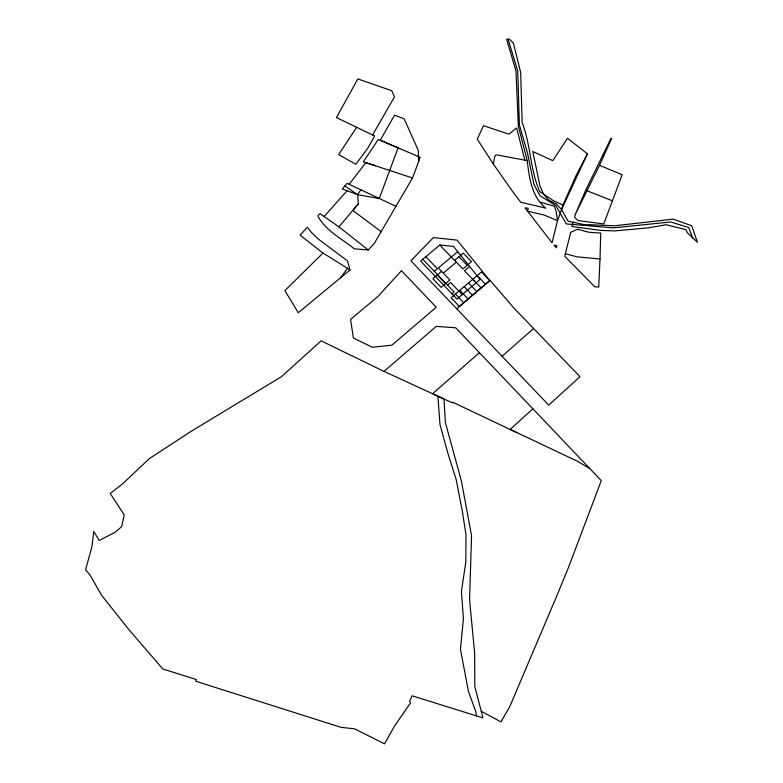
<?xml version="1.0" encoding="UTF-8"?>
<svg xmlns="http://www.w3.org/2000/svg" width="783" height="783" viewBox="0 0 783 783"><rect width="100%" height="100%" fill="white"/><g stroke="black" fill="none" stroke-linecap="round" stroke-linejoin="round"><path stroke-width="1.17" d="M600.003 258.997L600.727 233.08L588.61 232.218L577.58 229.204L570.738 232.297L564.719 256.247L594.806 286.832L598.75 287.009L600.003 258.997L576.885 256.814L565.61 253.819M493.359 164.078L494.66 156.678L496.011 154.789L527.194 160.584C529.396 178.181 531.314 195.956 545.673 208.082L520.773 202.268L513.286 192.432L493.359 164.078L477.248 139.11L483.463 125.73L508.989 134.177L516.633 127.932L524.806 160.133M575.231 214.513L574.644 217.41L577.903 220.552L603.771 223.928L622.182 174.775L599.553 165.282L575.231 214.513L585.89 189.75L610.965 138.444L611.68 138.366L599.553 165.282M573.234 222.127L571.923 226.561L600.796 230.408L614.684 230.916L648.05 227.882L666.118 224.741L685.888 229.634L687.249 232.61L697.418 242.25L691.741 225.788L673.253 219.132L614.538 225.778L583.413 224.467L568.086 221.188L561.568 209.58L556.547 204.148L548.668 200.076L543.686 194.37L539.967 185.865L532.792 151.511L552.808 160.662L567.479 138.248L587.436 153.83L561.568 209.58L557.506 220.689L552.044 242.769L524.992 207.828L528.202 208.249L527.595 211.204L544.068 214.992L557.506 220.689L556.175 211.449L554.403 206.223L540.505 202.21M561.568 209.58L562.948 205.038L576.073 175.549L587.436 153.83M418.582 161.67L420.07 157.266L378.297 139.443L363.341 161.807L412.533 177.995L418.582 161.67L418.298 150.346L404.106 118.732L394.544 115.189L380.235 140.274L398.087 147.83L379.275 198.53L357.635 194.664L342.249 188.948L347.114 183.349L395.934 206.281L412.533 177.995M372.591 134.97L394.495 96.847L391.725 90.701L357.831 78.926L336.436 117.587L374.685 135.968L367.667 148.359L355.903 164.244L338.677 154.613L356.627 127.296M368.255 249.992L338.912 226.845L319.973 213.622L317.829 215.922C325.679 230.907 341.662 238.521 354.229 248.798L368.255 249.992L374.333 243.337L395.934 206.281M381.262 231.729L352.8 210.441L358.311 203.913L357.635 194.664L360.894 189.721M340.419 277.877L347.505 268.324L349.962 269.978L298.303 312.74L284.875 290.591L323.027 253.017M349.189 184.308L365.818 162.61L375.341 165.702M338.912 226.845L358.311 203.913M324.123 216.519L347.094 190.749M532.861 408.795L510.203 429.407L577.443 461.275L589.736 468.498L601.285 480.635L568.321 567.89L555.989 597.781L509.753 706.667L500.973 721.867L481.261 711.287L474.801 686.476L474.674 653.296L469.555 599.817L471.562 535.68L461.393 480.987L445.351 422.438L444.01 398.997L432.549 393.741L479.421 352.673M502.089 356.255L533.595 328.478M481.261 711.287L482.905 717.913L412.191 695.803L409.587 701.059L410.566 702.87L394.475 726.125L384.561 743.85L354.748 728.875L340.908 727.309L195.74 681.23L196.357 679.556L162.815 668.976L128.803 629.532L101.663 595.374L89.8 574.683L85.582 569.838L91.963 546.554L93.735 531.51L99.304 540.485L115.277 532.166L121.668 526.597L124.233 514.93L110.207 493.456L122.031 484.364L149.484 458.515L190.798 431.521L281.42 376.721L321.108 340.84L383.993 371.387L436.239 326.403L455.696 327.783L589.736 468.498M489.727 280.539L459.435 306.496L451.106 297.785L481.437 271.946L489.727 280.539L457.096 240.117L433.41 237.582L410.899 260.788L548.736 405.134L579.988 376.692L513.932 308.071L490.05 280.324L456.773 308.786M452.006 293.84L454.13 292.02L422.781 259.251M447.553 285.139L450.616 282.546L462.205 294.643M469.614 266.445L464.495 270.781L476.074 282.8M441.612 271.349L432.862 278.709L441.142 287.371L449.882 279.971L438.333 267.933L457.703 251.666M454.639 260.377L463.272 253.115L471.513 261.659L462.89 268.961L439.782 245.089M443.295 273.101L456.323 262.129M434.32 271.31L437.384 268.735L425.844 256.707M562.948 205.038L553.366 200.702L539.722 191.561C530.032 169.725 530.874 144.982 522.163 122.637L520.685 72.555L513.482 43.31L509.459 39.15L506.621 39.228L515.987 71.008L518.317 126.014L527.194 160.584M586.907 190.729L612.482 200.82M383.993 371.387L452.515 402.912L452.819 402.276L516.976 432.696M347.505 268.324L322.038 252.4L300.124 235.125L307.298 227.256L311.311 232.326L318.612 239.314L347.466 260.876L349.962 269.978M344.853 185.953L357.635 194.664M458.965 256.736L467.206 265.3M477.141 275.606L485.431 284.219M472.824 279.277L481.134 287.909M468.508 282.966L476.818 291.609M464.172 286.656L472.492 295.318M459.836 290.356L468.146 299.037M437.237 275.029L445.517 283.671M455.481 294.065L463.8 302.757M692.622 238.081L688.717 227.51L670.63 221.99L613.334 227.853L566.324 223.928L555.832 205.606L540.133 195.819L533.996 184.739L527.439 152.812L519.403 124.947L517.72 71.038L508.089 39.189M476.446 715.897L475.878 711.913L468.42 691.281L460.443 649.273L463.428 618.619L461.412 591.419L465.797 562.155L466.002 534.799L462.303 511.035L456.176 479.558L448.17 454.218L439.997 424.65L437.893 396.178M556.703 245.725L556.507 247.829L553.914 245.157L556.703 245.725M401.464 270.693L378.013 296.414L350.559 319.415L353.417 338.05L372.287 347.27L391.862 345.195L436.229 307.269L401.464 270.693M480.057 279.394L457.018 299.077L420.628 261.052L439.909 244.981L453.484 246.42L480.057 279.394"/></g></svg>
